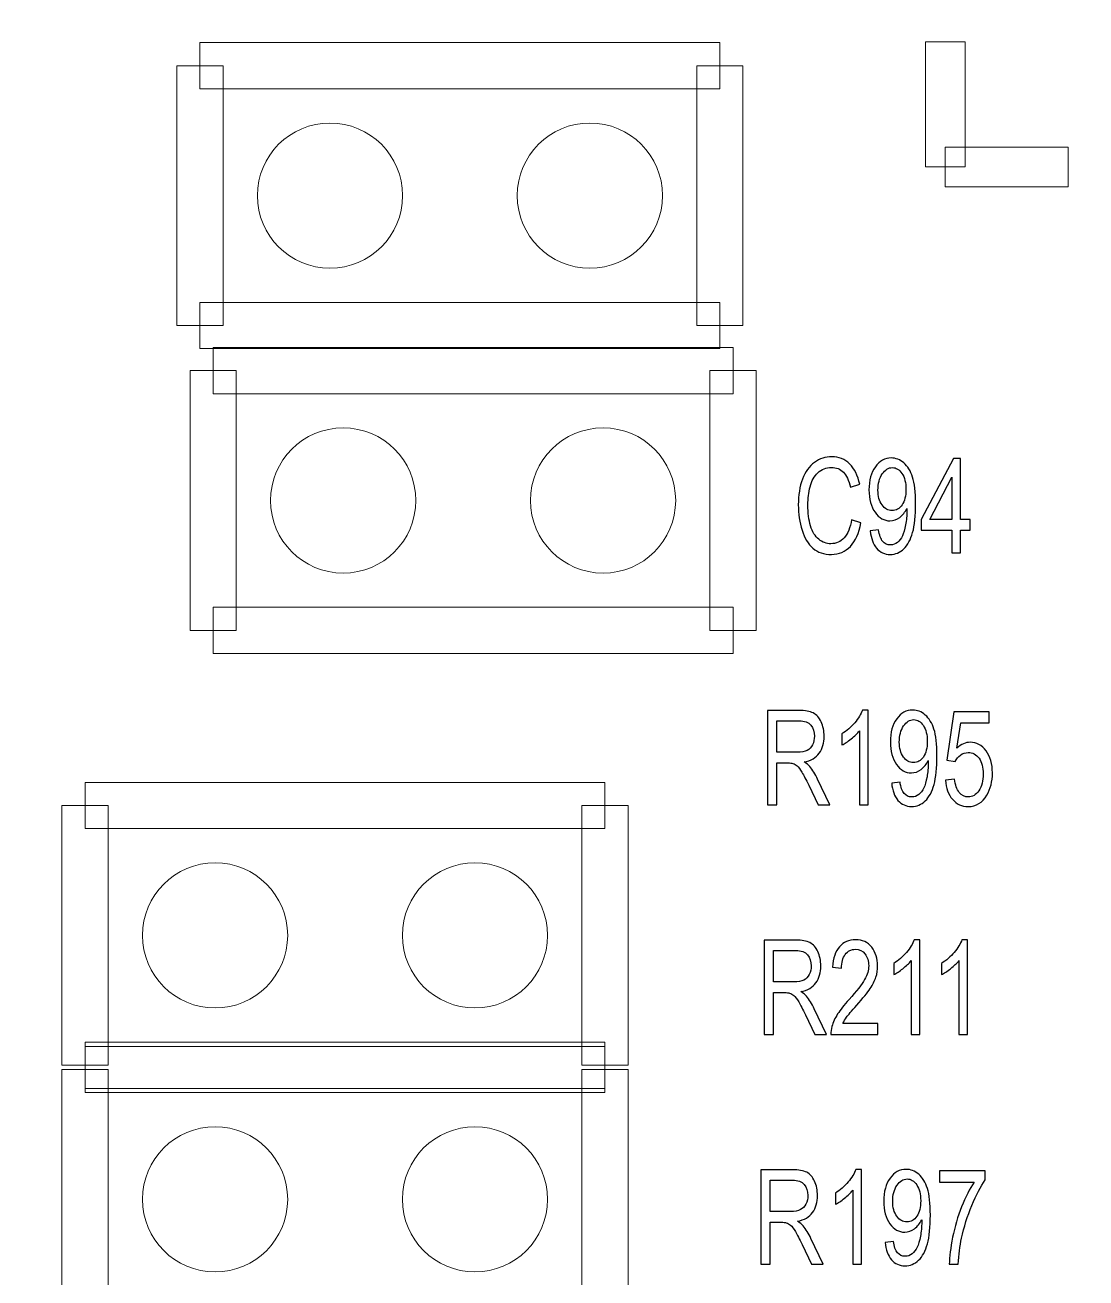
# Model space of a CAD drawing. Header units: millimetres. Extents: x -53.6 to 42.1, y -42.3 to 19.5.
# Drawn here: x 11.729 to 15.81, y -26.752 to -21.93 of the extents above; entities that cross this region are included whole.
import ezdxf

# ---------------------------------------------------------------- set-up
doc = ezdxf.new("R2010")
doc.units = ezdxf.units.MM
doc.header["$MEASUREMENT"] = 0
for name, color, linetype in [('BG_OUTLINE', 7, 'Continuous'), ('PG_SILKSCREEN_TOP', 7, 'Continuous'), ('PIN_TOP', 7, 'Continuous'), ('RD_SILKSCREEN_TOP', 7, 'Continuous')]:
    doc.layers.add(name, color=color, linetype=linetype)

msp = doc.modelspace()

# ---------------------------------------------------------------- linework, layer by layer
at = {"layer": 'BG_OUTLINE', "color": 3, "lineweight": 9}
msp.add_open_spline([(-35.58, -42.2737), (-35.58, -42.2737), (-35.58, 2.7261), (-35.58, 2.7261), (-35.58, 2.7261), (-35.58, 2.7261), (19.4199, 2.7261), (19.4199, 2.7261), (19.4199, 2.7261), (19.4199, 2.7261), (19.4199, -42.2737), (19.4199, -42.2737), (19.4199, -42.2737), (19.4199, -42.2737), (-35.58, -42.2737), (-35.58, -42.2737)], degree=3, knots=[0, 0, 0, 0, 0.25, 0.25, 0.25, 0.25, 0.5, 0.5, 0.5, 0.5, 0.75, 0.75, 0.75, 0.75, 1, 1, 1, 1], dxfattribs=at)
at = {"layer": 'PG_SILKSCREEN_TOP', "color": 6, "lineweight": 9}
for points in [[(12.4014, -22.1752), (12.4014, -22.1752), (12.4014, -21.9974), (12.4014, -21.9974), (12.4014, -21.9974), (12.4014, -21.9974), (14.4014, -21.9974), (14.4014, -21.9974), (14.4014, -21.9974), (14.4014, -21.9974), (14.4014, -22.1752), (14.4014, -22.1752), (14.4014, -22.1752), (14.4014, -22.1752), (12.4014, -22.1752), (12.4014, -22.1752)], [(15.1921, -21.9936), (15.1921, -21.9936), (15.3445, -21.9936), (15.3445, -21.9936), (15.3445, -21.9936), (15.3445, -21.9936), (15.3445, -22.4757), (15.3445, -22.4757), (15.3445, -22.4757), (15.3445, -22.4757), (15.1921, -22.4757), (15.1921, -22.4757), (15.1921, -22.4757), (15.1921, -22.4757), (15.1921, -21.9936), (15.1921, -21.9936)], [(12.4903, -23.086), (12.4903, -23.086), (12.3125, -23.086), (12.3125, -23.086), (12.3125, -23.086), (12.3125, -23.086), (12.3125, -22.0863), (12.3125, -22.0863), (12.3125, -22.0863), (12.3125, -22.0863), (12.4903, -22.0863), (12.4903, -22.0863), (12.4903, -22.0863), (12.4903, -22.0863), (12.4903, -23.086), (12.4903, -23.086)], [(14.3125, -22.0863), (14.3125, -22.0863), (14.4903, -22.0863), (14.4903, -22.0863), (14.4903, -22.0863), (14.4903, -22.0863), (14.4903, -23.086), (14.4903, -23.086), (14.4903, -23.086), (14.4903, -23.086), (14.3125, -23.086), (14.3125, -23.086), (14.3125, -23.086), (14.3125, -23.086), (14.3125, -22.0863), (14.3125, -22.0863)], [(15.2683, -22.5519), (15.2683, -22.5519), (15.2683, -22.3995), (15.2683, -22.3995), (15.2683, -22.3995), (15.2683, -22.3995), (15.7412, -22.3995), (15.7412, -22.3995), (15.7412, -22.3995), (15.7412, -22.3995), (15.7412, -22.5519), (15.7412, -22.5519), (15.7412, -22.5519), (15.7412, -22.5519), (15.2683, -22.5519), (15.2683, -22.5519)], [(14.4014, -22.9971), (14.4014, -22.9971), (14.4014, -23.1749), (14.4014, -23.1749), (14.4014, -23.1749), (14.4014, -23.1749), (12.4014, -23.1749), (12.4014, -23.1749), (12.4014, -23.1749), (12.4014, -23.1749), (12.4014, -22.9971), (12.4014, -22.9971), (12.4014, -22.9971), (12.4014, -22.9971), (14.4014, -22.9971), (14.4014, -22.9971)], [(12.4522, -23.3487), (12.4522, -23.3487), (12.4522, -23.1709), (12.4522, -23.1709), (12.4522, -23.1709), (12.4522, -23.1709), (14.4522, -23.1709), (14.4522, -23.1709), (14.4522, -23.1709), (14.4522, -23.1709), (14.4522, -23.3487), (14.4522, -23.3487), (14.4522, -23.3487), (14.4522, -23.3487), (12.4522, -23.3487), (12.4522, -23.3487)], [(12.5411, -24.2595), (12.5411, -24.2595), (12.3633, -24.2595), (12.3633, -24.2595), (12.3633, -24.2595), (12.3633, -24.2595), (12.3633, -23.2598), (12.3633, -23.2598), (12.3633, -23.2598), (12.3633, -23.2598), (12.5411, -23.2598), (12.5411, -23.2598), (12.5411, -23.2598), (12.5411, -23.2598), (12.5411, -24.2595), (12.5411, -24.2595)], [(14.3633, -23.2598), (14.3633, -23.2598), (14.5411, -23.2598), (14.5411, -23.2598), (14.5411, -23.2598), (14.5411, -23.2598), (14.5411, -24.2595), (14.5411, -24.2595), (14.5411, -24.2595), (14.5411, -24.2595), (14.3633, -24.2595), (14.3633, -24.2595), (14.3633, -24.2595), (14.3633, -24.2595), (14.3633, -23.2598), (14.3633, -23.2598)], [(14.4522, -24.1706), (14.4522, -24.1706), (14.4522, -24.3484), (14.4522, -24.3484), (14.4522, -24.3484), (14.4522, -24.3484), (12.4522, -24.3484), (12.4522, -24.3484), (12.4522, -24.3484), (12.4522, -24.3484), (12.4522, -24.1706), (12.4522, -24.1706), (12.4522, -24.1706), (12.4522, -24.1706), (14.4522, -24.1706), (14.4522, -24.1706)], [(11.9594, -25.0225), (11.9594, -25.0225), (11.9594, -24.8447), (11.9594, -24.8447), (11.9594, -24.8447), (11.9594, -24.8447), (13.9594, -24.8447), (13.9594, -24.8447), (13.9594, -24.8447), (13.9594, -24.8447), (13.9594, -25.0225), (13.9594, -25.0225), (13.9594, -25.0225), (13.9594, -25.0225), (11.9594, -25.0225), (11.9594, -25.0225)], [(12.0483, -25.9334), (12.0483, -25.9334), (11.8705, -25.9334), (11.8705, -25.9334), (11.8705, -25.9334), (11.8705, -25.9334), (11.8705, -24.9336), (11.8705, -24.9336), (11.8705, -24.9336), (11.8705, -24.9336), (12.0483, -24.9336), (12.0483, -24.9336), (12.0483, -24.9336), (12.0483, -24.9336), (12.0483, -25.9334), (12.0483, -25.9334)], [(13.8705, -24.9336), (13.8705, -24.9336), (14.0483, -24.9336), (14.0483, -24.9336), (14.0483, -24.9336), (14.0483, -24.9336), (14.0483, -25.9334), (14.0483, -25.9334), (14.0483, -25.9334), (14.0483, -25.9334), (13.8705, -25.9334), (13.8705, -25.9334), (13.8705, -25.9334), (13.8705, -25.9334), (13.8705, -24.9336), (13.8705, -24.9336)], [(13.9594, -25.8445), (13.9594, -25.8445), (13.9594, -26.0223), (13.9594, -26.0223), (13.9594, -26.0223), (13.9594, -26.0223), (11.9594, -26.0223), (11.9594, -26.0223), (11.9594, -26.0223), (11.9594, -26.0223), (11.9594, -25.8445), (11.9594, -25.8445), (11.9594, -25.8445), (11.9594, -25.8445), (13.9594, -25.8445), (13.9594, -25.8445)], [(11.9594, -26.0385), (11.9594, -26.0385), (11.9594, -25.8607), (11.9594, -25.8607), (11.9594, -25.8607), (11.9594, -25.8607), (13.9594, -25.8607), (13.9594, -25.8607), (13.9594, -25.8607), (13.9594, -25.8607), (13.9594, -26.0385), (13.9594, -26.0385), (13.9594, -26.0385), (13.9594, -26.0385), (11.9594, -26.0385), (11.9594, -26.0385)], [(12.0483, -26.9494), (12.0483, -26.9494), (11.8705, -26.9494), (11.8705, -26.9494), (11.8705, -26.9494), (11.8705, -26.9494), (11.8705, -25.9496), (11.8705, -25.9496), (11.8705, -25.9496), (11.8705, -25.9496), (12.0483, -25.9496), (12.0483, -25.9496), (12.0483, -25.9496), (12.0483, -25.9496), (12.0483, -26.9494), (12.0483, -26.9494)], [(13.8705, -25.9496), (13.8705, -25.9496), (14.0483, -25.9496), (14.0483, -25.9496), (14.0483, -25.9496), (14.0483, -25.9496), (14.0483, -26.9494), (14.0483, -26.9494), (14.0483, -26.9494), (14.0483, -26.9494), (13.8705, -26.9494), (13.8705, -26.9494), (13.8705, -26.9494), (13.8705, -26.9494), (13.8705, -25.9496), (13.8705, -25.9496)]]:
    msp.add_open_spline(points, degree=3, knots=[0, 0, 0, 0, 0.25, 0.25, 0.25, 0.25, 0.5, 0.5, 0.5, 0.5, 0.75, 0.75, 0.75, 0.75, 1, 1, 1, 1], dxfattribs=at)
at = {"layer": 'PIN_TOP', "lineweight": 9}
for points in [[(13.1809, -22.5862), (13.1809, -22.4318), (13.0559, -22.3068), (12.9016, -22.3068), (12.9016, -22.3068), (12.7472, -22.3067), (12.6222, -22.4318), (12.6222, -22.5861), (12.6222, -22.5861), (12.6221, -22.7405), (12.7472, -22.8655), (12.9015, -22.8655), (12.9015, -22.8655), (13.0559, -22.8656), (13.1809, -22.7405), (13.1809, -22.5862)], [(14.1807, -22.5862), (14.1807, -22.4318), (14.0557, -22.3068), (13.9014, -22.3068), (13.9014, -22.3068), (13.747, -22.3067), (13.622, -22.4318), (13.622, -22.5861), (13.622, -22.5861), (13.6219, -22.7405), (13.747, -22.8655), (13.9013, -22.8655), (13.9013, -22.8655), (14.0557, -22.8656), (14.1807, -22.7405), (14.1807, -22.5862)], [(13.2317, -23.7596), (13.2317, -23.6052), (13.1067, -23.4802), (12.9524, -23.4802), (12.9524, -23.4802), (12.798, -23.4801), (12.673, -23.6052), (12.673, -23.7595), (12.673, -23.7595), (12.6729, -23.9139), (12.798, -24.0389), (12.9523, -24.0389), (12.9523, -24.0389), (13.1067, -24.039), (13.2317, -23.9139), (13.2317, -23.7596)], [(14.2315, -23.7596), (14.2315, -23.6052), (14.1065, -23.4802), (13.9522, -23.4802), (13.9522, -23.4802), (13.7978, -23.4801), (13.6728, -23.6052), (13.6728, -23.7595), (13.6728, -23.7595), (13.6727, -23.9139), (13.7978, -24.0389), (13.9521, -24.0389), (13.9521, -24.0389), (14.1065, -24.039), (14.2315, -23.9139), (14.2315, -23.7596)], [(12.7389, -25.4335), (12.7389, -25.2791), (12.6139, -25.1541), (12.4596, -25.1541), (12.4596, -25.1541), (12.3052, -25.154), (12.1802, -25.2791), (12.1802, -25.4334), (12.1802, -25.4334), (12.1801, -25.5878), (12.3052, -25.7128), (12.4595, -25.7128), (12.4595, -25.7128), (12.6139, -25.7129), (12.7389, -25.5878), (12.7389, -25.4335)], [(13.7387, -25.4335), (13.7387, -25.2791), (13.6137, -25.1541), (13.4594, -25.1541), (13.4594, -25.1541), (13.305, -25.154), (13.18, -25.2791), (13.18, -25.4334), (13.18, -25.4334), (13.1799, -25.5878), (13.305, -25.7128), (13.4593, -25.7128), (13.4593, -25.7128), (13.6137, -25.7129), (13.7387, -25.5878), (13.7387, -25.4335)], [(12.7389, -26.4495), (12.7389, -26.2951), (12.6139, -26.1701), (12.4596, -26.1701), (12.4596, -26.1701), (12.3052, -26.17), (12.1802, -26.2951), (12.1802, -26.4494), (12.1802, -26.4494), (12.1801, -26.6038), (12.3052, -26.7288), (12.4595, -26.7288), (12.4595, -26.7288), (12.6139, -26.7289), (12.7389, -26.6038), (12.7389, -26.4495)], [(13.7387, -26.4495), (13.7387, -26.2951), (13.6137, -26.1701), (13.4594, -26.1701), (13.4594, -26.1701), (13.305, -26.17), (13.18, -26.2951), (13.18, -26.4494), (13.18, -26.4494), (13.1799, -26.6038), (13.305, -26.7288), (13.4593, -26.7288), (13.4593, -26.7288), (13.6137, -26.7289), (13.7387, -26.6038), (13.7387, -26.4495)]]:
    msp.add_open_spline(points, degree=3, knots=[0, 0, 0, 0, 0.25, 0.25, 0.25, 0.25, 0.5, 0.5, 0.5, 0.5, 0.75, 0.75, 0.75, 0.75, 1, 1, 1, 1], dxfattribs=at)
at = {"layer": 'RD_SILKSCREEN_TOP', "color": 8}
for points, knots in [([(14.908, -23.8336), (14.908, -23.8336), (14.9442, -23.8458), (14.9442, -23.8458), (14.9442, -23.8458), (14.9366, -23.8852), (14.923, -23.9154), (14.9034, -23.9362), (14.9034, -23.9362), (14.8837, -23.957), (14.8597, -23.9673), (14.8312, -23.9673), (14.8312, -23.9673), (14.8018, -23.9673), (14.7779, -23.9593), (14.7596, -23.9434), (14.7596, -23.9434), (14.7411, -23.9274), (14.7271, -23.9043), (14.7175, -23.8741), (14.7175, -23.8741), (14.7079, -23.8438), (14.7031, -23.8112), (14.7031, -23.7765), (14.7031, -23.7765), (14.7031, -23.7387), (14.7085, -23.7057), (14.7194, -23.6775), (14.7194, -23.6775), (14.7302, -23.6493), (14.7456, -23.6279), (14.7657, -23.6132), (14.7657, -23.6132), (14.7857, -23.5986), (14.8077, -23.5913), (14.8318, -23.5913), (14.8318, -23.5913), (14.8591, -23.5913), (14.882, -23.6005), (14.9006, -23.619), (14.9006, -23.619), (14.9192, -23.6376), (14.9322, -23.6636), (14.9395, -23.6972), (14.9395, -23.6972), (14.9395, -23.6972), (14.904, -23.7084), (14.904, -23.7084), (14.904, -23.7084), (14.8976, -23.6819), (14.8885, -23.6627), (14.8765, -23.6505), (14.8765, -23.6505), (14.8645, -23.6384), (14.8493, -23.6324), (14.831, -23.6324), (14.831, -23.6324), (14.8101, -23.6324), (14.7926, -23.6391), (14.7785, -23.6525), (14.7785, -23.6525), (14.7644, -23.666), (14.7545, -23.6839), (14.7489, -23.7065), (14.7489, -23.7065), (14.7431, -23.729), (14.7403, -23.7523), (14.7403, -23.7763), (14.7403, -23.7763), (14.7403, -23.8073), (14.7436, -23.8342), (14.7504, -23.8573), (14.7504, -23.8573), (14.7572, -23.8803), (14.7676, -23.8976), (14.782, -23.909), (14.782, -23.909), (14.7962, -23.9205), (14.8117, -23.9261), (14.8283, -23.9261), (14.8283, -23.9261), (14.8485, -23.9261), (14.8656, -23.9183), (14.8796, -23.9028), (14.8796, -23.9028), (14.8936, -23.8873), (14.9031, -23.8642), (14.908, -23.8336)], [0, 0, 0, 0, 0.045455, 0.045455, 0.045455, 0.045455, 0.090909, 0.090909, 0.090909, 0.090909, 0.136364, 0.136364, 0.136364, 0.136364, 0.181818, 0.181818, 0.181818, 0.181818, 0.227273, 0.227273, 0.227273, 0.227273, 0.272727, 0.272727, 0.272727, 0.272727, 0.318182, 0.318182, 0.318182, 0.318182, 0.363636, 0.363636, 0.363636, 0.363636, 0.409091, 0.409091, 0.409091, 0.409091, 0.454545, 0.454545, 0.454545, 0.454545, 0.5, 0.5, 0.5, 0.5, 0.545455, 0.545455, 0.545455, 0.545455, 0.590909, 0.590909, 0.590909, 0.590909, 0.636364, 0.636364, 0.636364, 0.636364, 0.681818, 0.681818, 0.681818, 0.681818, 0.727273, 0.727273, 0.727273, 0.727273, 0.772727, 0.772727, 0.772727, 0.772727, 0.818182, 0.818182, 0.818182, 0.818182, 0.863636, 0.863636, 0.863636, 0.863636, 0.909091, 0.909091, 0.909091, 0.909091, 0.954545, 0.954545, 0.954545, 0.954545, 1, 1, 1, 1]), ([(14.9802, -23.877), (14.9802, -23.877), (15.0123, -23.873), (15.0123, -23.873), (15.0123, -23.873), (15.015, -23.8932), (15.0203, -23.9078), (15.0279, -23.917), (15.0279, -23.917), (15.0356, -23.926), (15.0455, -23.9306), (15.0576, -23.9306), (15.0576, -23.9306), (15.0678, -23.9306), (15.0768, -23.9275), (15.0846, -23.9211), (15.0846, -23.9211), (15.0924, -23.9149), (15.0986, -23.9065), (15.1036, -23.896), (15.1036, -23.896), (15.1086, -23.8855), (15.1128, -23.8713), (15.1161, -23.8535), (15.1161, -23.8535), (15.1194, -23.8356), (15.1212, -23.8174), (15.1212, -23.7989), (15.1212, -23.7989), (15.1212, -23.7969), (15.1211, -23.7939), (15.121, -23.79), (15.121, -23.79), (15.1142, -23.8041), (15.1051, -23.8157), (15.0936, -23.8245), (15.0936, -23.8245), (15.0819, -23.8334), (15.0693, -23.8378), (15.0559, -23.8378), (15.0559, -23.8378), (15.0332, -23.8378), (15.0142, -23.8269), (14.9985, -23.8051), (14.9985, -23.8051), (14.9829, -23.7832), (14.9751, -23.7545), (14.9751, -23.7188), (14.9751, -23.7188), (14.9751, -23.6819), (14.9832, -23.6522), (14.9996, -23.6297), (14.9996, -23.6297), (15.0158, -23.6072), (15.0363, -23.5959), (15.0609, -23.5959), (15.0609, -23.5959), (15.0786, -23.5959), (15.0948, -23.6024), (15.1095, -23.6151), (15.1095, -23.6151), (15.1242, -23.6278), (15.1354, -23.646), (15.143, -23.6695), (15.143, -23.6695), (15.1506, -23.693), (15.1544, -23.7272), (15.1544, -23.7719), (15.1544, -23.7719), (15.1544, -23.8183), (15.1507, -23.8553), (15.1431, -23.8829), (15.1431, -23.8829), (15.1355, -23.9104), (15.1243, -23.9313), (15.1094, -23.9457), (15.1094, -23.9457), (15.0944, -23.9601), (15.0769, -23.9673), (15.0568, -23.9673), (15.0568, -23.9673), (15.0354, -23.9673), (15.018, -23.9594), (15.0045, -23.9436), (15.0045, -23.9436), (14.991, -23.9278), (14.9828, -23.9056), (14.9802, -23.877)], [0, 0, 0, 0, 0.045455, 0.045455, 0.045455, 0.045455, 0.090909, 0.090909, 0.090909, 0.090909, 0.136364, 0.136364, 0.136364, 0.136364, 0.181818, 0.181818, 0.181818, 0.181818, 0.227273, 0.227273, 0.227273, 0.227273, 0.272727, 0.272727, 0.272727, 0.272727, 0.318182, 0.318182, 0.318182, 0.318182, 0.363636, 0.363636, 0.363636, 0.363636, 0.409091, 0.409091, 0.409091, 0.409091, 0.454545, 0.454545, 0.454545, 0.454545, 0.5, 0.5, 0.5, 0.5, 0.545455, 0.545455, 0.545455, 0.545455, 0.590909, 0.590909, 0.590909, 0.590909, 0.636364, 0.636364, 0.636364, 0.636364, 0.681818, 0.681818, 0.681818, 0.681818, 0.727273, 0.727273, 0.727273, 0.727273, 0.772727, 0.772727, 0.772727, 0.772727, 0.818182, 0.818182, 0.818182, 0.818182, 0.863636, 0.863636, 0.863636, 0.863636, 0.909091, 0.909091, 0.909091, 0.909091, 0.954545, 0.954545, 0.954545, 0.954545, 1, 1, 1, 1]), ([(15.2942, -23.9611), (15.2942, -23.9611), (15.2942, -23.8741), (15.2942, -23.8741), (15.2942, -23.8741), (15.2942, -23.8741), (15.1759, -23.8741), (15.1759, -23.8741), (15.1759, -23.8741), (15.1759, -23.8741), (15.1759, -23.8331), (15.1759, -23.8331), (15.1759, -23.8331), (15.1759, -23.8331), (15.3004, -23.5975), (15.3004, -23.5975), (15.3004, -23.5975), (15.3004, -23.5975), (15.3278, -23.5975), (15.3278, -23.5975), (15.3278, -23.5975), (15.3278, -23.5975), (15.3278, -23.8331), (15.3278, -23.8331), (15.3278, -23.8331), (15.3278, -23.8331), (15.3646, -23.8331), (15.3646, -23.8331), (15.3646, -23.8331), (15.3646, -23.8331), (15.3646, -23.8741), (15.3646, -23.8741), (15.3646, -23.8741), (15.3646, -23.8741), (15.3278, -23.8741), (15.3278, -23.8741), (15.3278, -23.8741), (15.3278, -23.8741), (15.3278, -23.9611), (15.3278, -23.9611), (15.3278, -23.9611), (15.3278, -23.9611), (15.2942, -23.9611), (15.2942, -23.9611)], [0, 0, 0, 0, 0.090909, 0.090909, 0.090909, 0.090909, 0.181818, 0.181818, 0.181818, 0.181818, 0.272727, 0.272727, 0.272727, 0.272727, 0.363636, 0.363636, 0.363636, 0.363636, 0.454545, 0.454545, 0.454545, 0.454545, 0.545455, 0.545455, 0.545455, 0.545455, 0.636364, 0.636364, 0.636364, 0.636364, 0.727273, 0.727273, 0.727273, 0.727273, 0.818182, 0.818182, 0.818182, 0.818182, 0.909091, 0.909091, 0.909091, 0.909091, 1, 1, 1, 1]), ([(15.1172, -23.7165), (15.1172, -23.6909), (15.1122, -23.6705), (15.102, -23.6555), (15.102, -23.6555), (15.0916, -23.6405), (15.0794, -23.6329), (15.065, -23.6329), (15.065, -23.6329), (15.0501, -23.6329), (15.0372, -23.6411), (15.0261, -23.6572), (15.0261, -23.6572), (15.015, -23.6735), (15.0096, -23.6945), (15.0096, -23.7202), (15.0096, -23.7202), (15.0096, -23.7434), (15.0148, -23.7622), (15.0253, -23.7767), (15.0253, -23.7767), (15.0357, -23.7912), (15.0486, -23.7984), (15.064, -23.7984), (15.064, -23.7984), (15.0796, -23.7984), (15.0923, -23.7912), (15.1022, -23.7767), (15.1022, -23.7767), (15.1123, -23.7622), (15.1172, -23.7422), (15.1172, -23.7165)], [0, 0, 0, 0, 0.125, 0.125, 0.125, 0.125, 0.25, 0.25, 0.25, 0.25, 0.375, 0.375, 0.375, 0.375, 0.5, 0.5, 0.5, 0.5, 0.625, 0.625, 0.625, 0.625, 0.75, 0.75, 0.75, 0.75, 0.875, 0.875, 0.875, 0.875, 1, 1, 1, 1]), ([(15.2942, -23.8331), (15.2942, -23.8331), (15.2942, -23.6692), (15.2942, -23.6692), (15.2942, -23.6692), (15.2942, -23.6692), (15.2089, -23.8331), (15.2089, -23.8331), (15.2089, -23.8331), (15.2089, -23.8331), (15.2942, -23.8331), (15.2942, -23.8331)], [0, 0, 0, 0, 0.333333, 0.333333, 0.333333, 0.333333, 0.666667, 0.666667, 0.666667, 0.666667, 1, 1, 1, 1]), ([(14.5845, -24.9313), (14.5845, -24.9313), (14.5845, -24.5677), (14.5845, -24.5677), (14.5845, -24.5677), (14.5845, -24.5677), (14.7054, -24.5677), (14.7054, -24.5677), (14.7054, -24.5677), (14.7297, -24.5677), (14.7482, -24.571), (14.7608, -24.5775), (14.7608, -24.5775), (14.7734, -24.584), (14.7836, -24.5955), (14.7912, -24.612), (14.7912, -24.612), (14.7987, -24.6286), (14.8024, -24.6469), (14.8024, -24.6669), (14.8024, -24.6669), (14.8024, -24.6927), (14.7962, -24.7144), (14.7837, -24.7321), (14.7837, -24.7321), (14.7712, -24.7498), (14.7518, -24.761), (14.7256, -24.7659), (14.7256, -24.7659), (14.7352, -24.772), (14.7424, -24.778), (14.7474, -24.784), (14.7474, -24.784), (14.758, -24.7968), (14.768, -24.813), (14.7774, -24.8323), (14.7774, -24.8323), (14.7774, -24.8323), (14.8248, -24.9313), (14.8248, -24.9313), (14.8248, -24.9313), (14.8248, -24.9313), (14.7794, -24.9313), (14.7794, -24.9313), (14.7794, -24.9313), (14.7794, -24.9313), (14.7434, -24.8556), (14.7434, -24.8556), (14.7434, -24.8556), (14.7328, -24.8338), (14.7241, -24.8171), (14.7172, -24.8056), (14.7172, -24.8056), (14.7104, -24.794), (14.7044, -24.7858), (14.699, -24.7813), (14.699, -24.7813), (14.6936, -24.7766), (14.6881, -24.7734), (14.6825, -24.7715), (14.6825, -24.7715), (14.6784, -24.7704), (14.6717, -24.7698), (14.6624, -24.7698), (14.6624, -24.7698), (14.6624, -24.7698), (14.6206, -24.7698), (14.6206, -24.7698), (14.6206, -24.7698), (14.6206, -24.7698), (14.6206, -24.9313), (14.6206, -24.9313), (14.6206, -24.9313), (14.6206, -24.9313), (14.5845, -24.9313), (14.5845, -24.9313)], [0, 0, 0, 0, 0.052632, 0.052632, 0.052632, 0.052632, 0.105263, 0.105263, 0.105263, 0.105263, 0.157895, 0.157895, 0.157895, 0.157895, 0.210526, 0.210526, 0.210526, 0.210526, 0.263158, 0.263158, 0.263158, 0.263158, 0.315789, 0.315789, 0.315789, 0.315789, 0.368421, 0.368421, 0.368421, 0.368421, 0.421053, 0.421053, 0.421053, 0.421053, 0.473684, 0.473684, 0.473684, 0.473684, 0.526316, 0.526316, 0.526316, 0.526316, 0.578947, 0.578947, 0.578947, 0.578947, 0.631579, 0.631579, 0.631579, 0.631579, 0.684211, 0.684211, 0.684211, 0.684211, 0.736842, 0.736842, 0.736842, 0.736842, 0.789474, 0.789474, 0.789474, 0.789474, 0.842105, 0.842105, 0.842105, 0.842105, 0.894737, 0.894737, 0.894737, 0.894737, 0.947368, 0.947368, 0.947368, 0.947368, 1, 1, 1, 1]), ([(14.9716, -24.9313), (14.9716, -24.9313), (14.9382, -24.9313), (14.9382, -24.9313), (14.9382, -24.9313), (14.9382, -24.9313), (14.9382, -24.6468), (14.9382, -24.6468), (14.9382, -24.6468), (14.9301, -24.6571), (14.9196, -24.6673), (14.9065, -24.6776), (14.9065, -24.6776), (14.8933, -24.6878), (14.8816, -24.6955), (14.8712, -24.7006), (14.8712, -24.7006), (14.8712, -24.7006), (14.8712, -24.6575), (14.8712, -24.6575), (14.8712, -24.6575), (14.8899, -24.6457), (14.9063, -24.6315), (14.9203, -24.6148), (14.9203, -24.6148), (14.9342, -24.5981), (14.9442, -24.5819), (14.9501, -24.5661), (14.9501, -24.5661), (14.9501, -24.5661), (14.9716, -24.5661), (14.9716, -24.5661), (14.9716, -24.5661), (14.9716, -24.5661), (14.9716, -24.9313), (14.9716, -24.9313)], [0, 0, 0, 0, 0.111111, 0.111111, 0.111111, 0.111111, 0.222222, 0.222222, 0.222222, 0.222222, 0.333333, 0.333333, 0.333333, 0.333333, 0.444444, 0.444444, 0.444444, 0.444444, 0.555556, 0.555556, 0.555556, 0.555556, 0.666667, 0.666667, 0.666667, 0.666667, 0.777778, 0.777778, 0.777778, 0.777778, 0.888889, 0.888889, 0.888889, 0.888889, 1, 1, 1, 1]), ([(15.0624, -24.8472), (15.0624, -24.8472), (15.0945, -24.8432), (15.0945, -24.8432), (15.0945, -24.8432), (15.0972, -24.8634), (15.1025, -24.878), (15.1101, -24.8872), (15.1101, -24.8872), (15.1178, -24.8962), (15.1277, -24.9008), (15.1398, -24.9008), (15.1398, -24.9008), (15.15, -24.9008), (15.159, -24.8977), (15.1668, -24.8913), (15.1668, -24.8913), (15.1746, -24.8851), (15.1808, -24.8767), (15.1858, -24.8662), (15.1858, -24.8662), (15.1908, -24.8557), (15.195, -24.8415), (15.1983, -24.8237), (15.1983, -24.8237), (15.2016, -24.8058), (15.2034, -24.7876), (15.2034, -24.7691), (15.2034, -24.7691), (15.2034, -24.7671), (15.2033, -24.7641), (15.2032, -24.7602), (15.2032, -24.7602), (15.1964, -24.7743), (15.1873, -24.7859), (15.1758, -24.7947), (15.1758, -24.7947), (15.1641, -24.8036), (15.1515, -24.808), (15.1381, -24.808), (15.1381, -24.808), (15.1154, -24.808), (15.0964, -24.7971), (15.0807, -24.7753), (15.0807, -24.7753), (15.0651, -24.7534), (15.0573, -24.7247), (15.0573, -24.689), (15.0573, -24.689), (15.0573, -24.6521), (15.0654, -24.6224), (15.0818, -24.5999), (15.0818, -24.5999), (15.098, -24.5774), (15.1185, -24.5661), (15.1431, -24.5661), (15.1431, -24.5661), (15.1608, -24.5661), (15.177, -24.5726), (15.1917, -24.5853), (15.1917, -24.5853), (15.2064, -24.598), (15.2176, -24.6162), (15.2252, -24.6397), (15.2252, -24.6397), (15.2328, -24.6632), (15.2366, -24.6974), (15.2366, -24.7421), (15.2366, -24.7421), (15.2366, -24.7885), (15.2329, -24.8255), (15.2253, -24.8531), (15.2253, -24.8531), (15.2177, -24.8806), (15.2065, -24.9015), (15.1916, -24.9159), (15.1916, -24.9159), (15.1766, -24.9303), (15.1591, -24.9375), (15.139, -24.9375), (15.139, -24.9375), (15.1176, -24.9375), (15.1002, -24.9296), (15.0867, -24.9138), (15.0867, -24.9138), (15.0732, -24.898), (15.065, -24.8758), (15.0624, -24.8472)], [0, 0, 0, 0, 0.045455, 0.045455, 0.045455, 0.045455, 0.090909, 0.090909, 0.090909, 0.090909, 0.136364, 0.136364, 0.136364, 0.136364, 0.181818, 0.181818, 0.181818, 0.181818, 0.227273, 0.227273, 0.227273, 0.227273, 0.272727, 0.272727, 0.272727, 0.272727, 0.318182, 0.318182, 0.318182, 0.318182, 0.363636, 0.363636, 0.363636, 0.363636, 0.409091, 0.409091, 0.409091, 0.409091, 0.454545, 0.454545, 0.454545, 0.454545, 0.5, 0.5, 0.5, 0.5, 0.545455, 0.545455, 0.545455, 0.545455, 0.590909, 0.590909, 0.590909, 0.590909, 0.636364, 0.636364, 0.636364, 0.636364, 0.681818, 0.681818, 0.681818, 0.681818, 0.727273, 0.727273, 0.727273, 0.727273, 0.772727, 0.772727, 0.772727, 0.772727, 0.818182, 0.818182, 0.818182, 0.818182, 0.863636, 0.863636, 0.863636, 0.863636, 0.909091, 0.909091, 0.909091, 0.909091, 0.954545, 0.954545, 0.954545, 0.954545, 1, 1, 1, 1]), ([(15.2692, -24.8361), (15.2692, -24.8361), (15.3044, -24.8321), (15.3044, -24.8321), (15.3044, -24.8321), (15.307, -24.8549), (15.313, -24.872), (15.3225, -24.8835), (15.3225, -24.8835), (15.332, -24.8951), (15.3435, -24.9008), (15.3568, -24.9008), (15.3568, -24.9008), (15.373, -24.9008), (15.3866, -24.8927), (15.3977, -24.8765), (15.3977, -24.8765), (15.4089, -24.8603), (15.4145, -24.8388), (15.4145, -24.812), (15.4145, -24.812), (15.4145, -24.7865), (15.4092, -24.7665), (15.3984, -24.7517), (15.3984, -24.7517), (15.3877, -24.737), (15.3737, -24.7296), (15.3563, -24.7296), (15.3563, -24.7296), (15.3455, -24.7296), (15.3358, -24.7329), (15.327, -24.7394), (15.327, -24.7394), (15.3184, -24.746), (15.3116, -24.7544), (15.3066, -24.7648), (15.3066, -24.7648), (15.3066, -24.7648), (15.2752, -24.7594), (15.2752, -24.7594), (15.2752, -24.7594), (15.2752, -24.7594), (15.3016, -24.5727), (15.3016, -24.5727), (15.3016, -24.5727), (15.3016, -24.5727), (15.4372, -24.5727), (15.4372, -24.5727), (15.4372, -24.5727), (15.4372, -24.5727), (15.4372, -24.6153), (15.4372, -24.6153), (15.4372, -24.6153), (15.4372, -24.6153), (15.3284, -24.6153), (15.3284, -24.6153), (15.3284, -24.6153), (15.3284, -24.6153), (15.3136, -24.713), (15.3136, -24.713), (15.3136, -24.713), (15.33, -24.6978), (15.3472, -24.6902), (15.3652, -24.6902), (15.3652, -24.6902), (15.389, -24.6902), (15.4091, -24.7012), (15.4254, -24.7232), (15.4254, -24.7232), (15.4419, -24.7452), (15.45, -24.7735), (15.45, -24.808), (15.45, -24.808), (15.45, -24.841), (15.4428, -24.8694), (15.4284, -24.8934), (15.4284, -24.8934), (15.411, -24.9227), (15.387, -24.9375), (15.3568, -24.9375), (15.3568, -24.9375), (15.332, -24.9375), (15.3118, -24.9283), (15.2961, -24.9097), (15.2961, -24.9097), (15.2804, -24.8912), (15.2714, -24.8666), (15.2692, -24.8361)], [0, 0, 0, 0, 0.045455, 0.045455, 0.045455, 0.045455, 0.090909, 0.090909, 0.090909, 0.090909, 0.136364, 0.136364, 0.136364, 0.136364, 0.181818, 0.181818, 0.181818, 0.181818, 0.227273, 0.227273, 0.227273, 0.227273, 0.272727, 0.272727, 0.272727, 0.272727, 0.318182, 0.318182, 0.318182, 0.318182, 0.363636, 0.363636, 0.363636, 0.363636, 0.409091, 0.409091, 0.409091, 0.409091, 0.454545, 0.454545, 0.454545, 0.454545, 0.5, 0.5, 0.5, 0.5, 0.545455, 0.545455, 0.545455, 0.545455, 0.590909, 0.590909, 0.590909, 0.590909, 0.636364, 0.636364, 0.636364, 0.636364, 0.681818, 0.681818, 0.681818, 0.681818, 0.727273, 0.727273, 0.727273, 0.727273, 0.772727, 0.772727, 0.772727, 0.772727, 0.818182, 0.818182, 0.818182, 0.818182, 0.863636, 0.863636, 0.863636, 0.863636, 0.909091, 0.909091, 0.909091, 0.909091, 0.954545, 0.954545, 0.954545, 0.954545, 1, 1, 1, 1]), ([(14.6206, -24.7282), (14.6206, -24.7282), (14.6981, -24.7282), (14.6981, -24.7282), (14.6981, -24.7282), (14.7146, -24.7282), (14.7275, -24.7259), (14.7368, -24.7213), (14.7368, -24.7213), (14.7461, -24.7168), (14.7532, -24.7095), (14.758, -24.6995), (14.758, -24.6995), (14.7628, -24.6895), (14.7652, -24.6787), (14.7652, -24.6669), (14.7652, -24.6669), (14.7652, -24.6497), (14.7606, -24.6356), (14.7512, -24.6245), (14.7512, -24.6245), (14.7419, -24.6134), (14.7271, -24.6079), (14.7068, -24.6079), (14.7068, -24.6079), (14.7068, -24.6079), (14.6206, -24.6079), (14.6206, -24.6079), (14.6206, -24.6079), (14.6206, -24.6079), (14.6206, -24.7282), (14.6206, -24.7282)], [0, 0, 0, 0, 0.125, 0.125, 0.125, 0.125, 0.25, 0.25, 0.25, 0.25, 0.375, 0.375, 0.375, 0.375, 0.5, 0.5, 0.5, 0.5, 0.625, 0.625, 0.625, 0.625, 0.75, 0.75, 0.75, 0.75, 0.875, 0.875, 0.875, 0.875, 1, 1, 1, 1]), ([(15.1994, -24.6867), (15.1994, -24.6611), (15.1944, -24.6407), (15.1842, -24.6257), (15.1842, -24.6257), (15.1738, -24.6107), (15.1616, -24.6031), (15.1472, -24.6031), (15.1472, -24.6031), (15.1323, -24.6031), (15.1194, -24.6113), (15.1083, -24.6274), (15.1083, -24.6274), (15.0972, -24.6437), (15.0918, -24.6647), (15.0918, -24.6904), (15.0918, -24.6904), (15.0918, -24.7136), (15.097, -24.7324), (15.1075, -24.7469), (15.1075, -24.7469), (15.1179, -24.7614), (15.1308, -24.7686), (15.1462, -24.7686), (15.1462, -24.7686), (15.1618, -24.7686), (15.1745, -24.7614), (15.1844, -24.7469), (15.1844, -24.7469), (15.1945, -24.7324), (15.1994, -24.7124), (15.1994, -24.6867)], [0, 0, 0, 0, 0.125, 0.125, 0.125, 0.125, 0.25, 0.25, 0.25, 0.25, 0.375, 0.375, 0.375, 0.375, 0.5, 0.5, 0.5, 0.5, 0.625, 0.625, 0.625, 0.625, 0.75, 0.75, 0.75, 0.75, 0.875, 0.875, 0.875, 0.875, 1, 1, 1, 1]), ([(14.5718, -25.8153), (14.5718, -25.8153), (14.5718, -25.4517), (14.5718, -25.4517), (14.5718, -25.4517), (14.5718, -25.4517), (14.6927, -25.4517), (14.6927, -25.4517), (14.6927, -25.4517), (14.717, -25.4517), (14.7354, -25.455), (14.7481, -25.4615), (14.7481, -25.4615), (14.7607, -25.468), (14.7708, -25.4795), (14.7785, -25.496), (14.7785, -25.496), (14.786, -25.5126), (14.7898, -25.5309), (14.7898, -25.5509), (14.7898, -25.5509), (14.7898, -25.5767), (14.7835, -25.5984), (14.771, -25.6161), (14.771, -25.6161), (14.7585, -25.6338), (14.7391, -25.645), (14.713, -25.6499), (14.713, -25.6499), (14.7226, -25.656), (14.7298, -25.662), (14.7347, -25.668), (14.7347, -25.668), (14.7453, -25.6808), (14.7552, -25.697), (14.7647, -25.7163), (14.7647, -25.7163), (14.7647, -25.7163), (14.8121, -25.8153), (14.8121, -25.8153), (14.8121, -25.8153), (14.8121, -25.8153), (14.7667, -25.8153), (14.7667, -25.8153), (14.7667, -25.8153), (14.7667, -25.8153), (14.7306, -25.7396), (14.7306, -25.7396), (14.7306, -25.7396), (14.7201, -25.7178), (14.7114, -25.7011), (14.7046, -25.6896), (14.7046, -25.6896), (14.6977, -25.678), (14.6916, -25.6698), (14.6862, -25.6653), (14.6862, -25.6653), (14.6808, -25.6606), (14.6754, -25.6574), (14.6698, -25.6555), (14.6698, -25.6555), (14.6657, -25.6544), (14.659, -25.6538), (14.6496, -25.6538), (14.6496, -25.6538), (14.6496, -25.6538), (14.6079, -25.6538), (14.6079, -25.6538), (14.6079, -25.6538), (14.6079, -25.6538), (14.6079, -25.8153), (14.6079, -25.8153), (14.6079, -25.8153), (14.6079, -25.8153), (14.5718, -25.8153), (14.5718, -25.8153)], [0, 0, 0, 0, 0.052632, 0.052632, 0.052632, 0.052632, 0.105263, 0.105263, 0.105263, 0.105263, 0.157895, 0.157895, 0.157895, 0.157895, 0.210526, 0.210526, 0.210526, 0.210526, 0.263158, 0.263158, 0.263158, 0.263158, 0.315789, 0.315789, 0.315789, 0.315789, 0.368421, 0.368421, 0.368421, 0.368421, 0.421053, 0.421053, 0.421053, 0.421053, 0.473684, 0.473684, 0.473684, 0.473684, 0.526316, 0.526316, 0.526316, 0.526316, 0.578947, 0.578947, 0.578947, 0.578947, 0.631579, 0.631579, 0.631579, 0.631579, 0.684211, 0.684211, 0.684211, 0.684211, 0.736842, 0.736842, 0.736842, 0.736842, 0.789474, 0.789474, 0.789474, 0.789474, 0.842105, 0.842105, 0.842105, 0.842105, 0.894737, 0.894737, 0.894737, 0.894737, 0.947368, 0.947368, 0.947368, 0.947368, 1, 1, 1, 1]), ([(15.0088, -25.7724), (15.0088, -25.7724), (15.0088, -25.8153), (15.0088, -25.8153), (15.0088, -25.8153), (15.0088, -25.8153), (14.8286, -25.8153), (14.8286, -25.8153), (14.8286, -25.8153), (14.8283, -25.8045), (14.8296, -25.7942), (14.8324, -25.7843), (14.8324, -25.7843), (14.837, -25.7679), (14.8444, -25.7518), (14.8545, -25.7359), (14.8545, -25.7359), (14.8646, -25.7201), (14.8792, -25.7017), (14.8983, -25.6808), (14.8983, -25.6808), (14.9279, -25.6484), (14.948, -25.6228), (14.9584, -25.6038), (14.9584, -25.6038), (14.9688, -25.5849), (14.974, -25.567), (14.974, -25.5501), (14.974, -25.5501), (14.974, -25.5324), (14.9692, -25.5175), (14.9598, -25.5053), (14.9598, -25.5053), (14.9503, -25.4932), (14.9379, -25.4871), (14.9227, -25.4871), (14.9227, -25.4871), (14.9066, -25.4871), (14.8936, -25.4936), (14.884, -25.5065), (14.884, -25.5065), (14.8743, -25.5194), (14.8694, -25.5373), (14.8693, -25.56), (14.8693, -25.56), (14.8693, -25.56), (14.8348, -25.5554), (14.8348, -25.5554), (14.8348, -25.5554), (14.8372, -25.5211), (14.8461, -25.495), (14.8615, -25.4771), (14.8615, -25.4771), (14.8768, -25.4591), (14.8976, -25.4501), (14.9234, -25.4501), (14.9234, -25.4501), (14.9496, -25.4501), (14.9703, -25.4599), (14.9855, -25.4792), (14.9855, -25.4792), (15.0008, -25.4986), (15.0085, -25.5225), (15.0085, -25.5511), (15.0085, -25.5511), (15.0085, -25.5657), (15.0062, -25.58), (15.0017, -25.5941), (15.0017, -25.5941), (14.9973, -25.6081), (14.9899, -25.6229), (14.9795, -25.6384), (14.9795, -25.6384), (14.9692, -25.654), (14.9519, -25.6753), (14.9278, -25.7024), (14.9278, -25.7024), (14.9078, -25.725), (14.8949, -25.7402), (14.8892, -25.7482), (14.8892, -25.7482), (14.8834, -25.7562), (14.8788, -25.7642), (14.875, -25.7724), (14.875, -25.7724), (14.875, -25.7724), (15.0088, -25.7724), (15.0088, -25.7724)], [0, 0, 0, 0, 0.045455, 0.045455, 0.045455, 0.045455, 0.090909, 0.090909, 0.090909, 0.090909, 0.136364, 0.136364, 0.136364, 0.136364, 0.181818, 0.181818, 0.181818, 0.181818, 0.227273, 0.227273, 0.227273, 0.227273, 0.272727, 0.272727, 0.272727, 0.272727, 0.318182, 0.318182, 0.318182, 0.318182, 0.363636, 0.363636, 0.363636, 0.363636, 0.409091, 0.409091, 0.409091, 0.409091, 0.454545, 0.454545, 0.454545, 0.454545, 0.5, 0.5, 0.5, 0.5, 0.545455, 0.545455, 0.545455, 0.545455, 0.590909, 0.590909, 0.590909, 0.590909, 0.636364, 0.636364, 0.636364, 0.636364, 0.681818, 0.681818, 0.681818, 0.681818, 0.727273, 0.727273, 0.727273, 0.727273, 0.772727, 0.772727, 0.772727, 0.772727, 0.818182, 0.818182, 0.818182, 0.818182, 0.863636, 0.863636, 0.863636, 0.863636, 0.909091, 0.909091, 0.909091, 0.909091, 0.954545, 0.954545, 0.954545, 0.954545, 1, 1, 1, 1]), ([(15.1707, -25.8153), (15.1707, -25.8153), (15.1372, -25.8153), (15.1372, -25.8153), (15.1372, -25.8153), (15.1372, -25.8153), (15.1372, -25.5308), (15.1372, -25.5308), (15.1372, -25.5308), (15.1292, -25.5411), (15.1186, -25.5513), (15.1056, -25.5616), (15.1056, -25.5616), (15.0924, -25.5718), (15.0807, -25.5795), (15.0703, -25.5846), (15.0703, -25.5846), (15.0703, -25.5846), (15.0703, -25.5415), (15.0703, -25.5415), (15.0703, -25.5415), (15.089, -25.5297), (15.1054, -25.5155), (15.1194, -25.4988), (15.1194, -25.4988), (15.1334, -25.4821), (15.1433, -25.4659), (15.1492, -25.4501), (15.1492, -25.4501), (15.1492, -25.4501), (15.1707, -25.4501), (15.1707, -25.4501), (15.1707, -25.4501), (15.1707, -25.4501), (15.1707, -25.8153), (15.1707, -25.8153)], [0, 0, 0, 0, 0.111111, 0.111111, 0.111111, 0.111111, 0.222222, 0.222222, 0.222222, 0.222222, 0.333333, 0.333333, 0.333333, 0.333333, 0.444444, 0.444444, 0.444444, 0.444444, 0.555556, 0.555556, 0.555556, 0.555556, 0.666667, 0.666667, 0.666667, 0.666667, 0.777778, 0.777778, 0.777778, 0.777778, 0.888889, 0.888889, 0.888889, 0.888889, 1, 1, 1, 1]), ([(15.3543, -25.8153), (15.3543, -25.8153), (15.3208, -25.8153), (15.3208, -25.8153), (15.3208, -25.8153), (15.3208, -25.8153), (15.3208, -25.5308), (15.3208, -25.5308), (15.3208, -25.5308), (15.3128, -25.5411), (15.3022, -25.5513), (15.2892, -25.5616), (15.2892, -25.5616), (15.276, -25.5718), (15.2643, -25.5795), (15.2539, -25.5846), (15.2539, -25.5846), (15.2539, -25.5846), (15.2539, -25.5415), (15.2539, -25.5415), (15.2539, -25.5415), (15.2726, -25.5297), (15.289, -25.5155), (15.303, -25.4988), (15.303, -25.4988), (15.317, -25.4821), (15.3269, -25.4659), (15.3328, -25.4501), (15.3328, -25.4501), (15.3328, -25.4501), (15.3543, -25.4501), (15.3543, -25.4501), (15.3543, -25.4501), (15.3543, -25.4501), (15.3543, -25.8153), (15.3543, -25.8153)], [0, 0, 0, 0, 0.111111, 0.111111, 0.111111, 0.111111, 0.222222, 0.222222, 0.222222, 0.222222, 0.333333, 0.333333, 0.333333, 0.333333, 0.444444, 0.444444, 0.444444, 0.444444, 0.555556, 0.555556, 0.555556, 0.555556, 0.666667, 0.666667, 0.666667, 0.666667, 0.777778, 0.777778, 0.777778, 0.777778, 0.888889, 0.888889, 0.888889, 0.888889, 1, 1, 1, 1]), ([(14.6079, -25.6122), (14.6079, -25.6122), (14.6854, -25.6122), (14.6854, -25.6122), (14.6854, -25.6122), (14.7018, -25.6122), (14.7148, -25.6099), (14.7241, -25.6053), (14.7241, -25.6053), (14.7334, -25.6008), (14.7405, -25.5935), (14.7454, -25.5835), (14.7454, -25.5835), (14.7502, -25.5735), (14.7526, -25.5627), (14.7526, -25.5509), (14.7526, -25.5509), (14.7526, -25.5337), (14.7479, -25.5196), (14.7385, -25.5085), (14.7385, -25.5085), (14.7292, -25.4974), (14.7144, -25.4919), (14.6941, -25.4919), (14.6941, -25.4919), (14.6941, -25.4919), (14.6079, -25.4919), (14.6079, -25.4919), (14.6079, -25.4919), (14.6079, -25.4919), (14.6079, -25.6122), (14.6079, -25.6122)], [0, 0, 0, 0, 0.125, 0.125, 0.125, 0.125, 0.25, 0.25, 0.25, 0.25, 0.375, 0.375, 0.375, 0.375, 0.5, 0.5, 0.5, 0.5, 0.625, 0.625, 0.625, 0.625, 0.75, 0.75, 0.75, 0.75, 0.875, 0.875, 0.875, 0.875, 1, 1, 1, 1]), ([(14.5591, -26.6992), (14.5591, -26.6992), (14.5591, -26.3356), (14.5591, -26.3356), (14.5591, -26.3356), (14.5591, -26.3356), (14.68, -26.3356), (14.68, -26.3356), (14.68, -26.3356), (14.7043, -26.3356), (14.7228, -26.3389), (14.7354, -26.3454), (14.7354, -26.3454), (14.748, -26.3519), (14.7582, -26.3634), (14.7658, -26.3799), (14.7658, -26.3799), (14.7733, -26.3965), (14.777, -26.4148), (14.777, -26.4348), (14.777, -26.4348), (14.777, -26.4606), (14.7708, -26.4823), (14.7583, -26.5), (14.7583, -26.5), (14.7458, -26.5177), (14.7264, -26.5289), (14.7002, -26.5338), (14.7002, -26.5338), (14.7098, -26.5399), (14.717, -26.5459), (14.722, -26.5519), (14.722, -26.5519), (14.7326, -26.5647), (14.7426, -26.5809), (14.752, -26.6002), (14.752, -26.6002), (14.752, -26.6002), (14.7994, -26.6992), (14.7994, -26.6992), (14.7994, -26.6992), (14.7994, -26.6992), (14.754, -26.6992), (14.754, -26.6992), (14.754, -26.6992), (14.754, -26.6992), (14.718, -26.6235), (14.718, -26.6235), (14.718, -26.6235), (14.7074, -26.6017), (14.6987, -26.585), (14.6918, -26.5735), (14.6918, -26.5735), (14.685, -26.5619), (14.679, -26.5537), (14.6736, -26.5492), (14.6736, -26.5492), (14.6682, -26.5445), (14.6627, -26.5413), (14.6571, -26.5394), (14.6571, -26.5394), (14.653, -26.5383), (14.6463, -26.5377), (14.637, -26.5377), (14.637, -26.5377), (14.637, -26.5377), (14.5952, -26.5377), (14.5952, -26.5377), (14.5952, -26.5377), (14.5952, -26.5377), (14.5952, -26.6992), (14.5952, -26.6992), (14.5952, -26.6992), (14.5952, -26.6992), (14.5591, -26.6992), (14.5591, -26.6992)], [0, 0, 0, 0, 0.052632, 0.052632, 0.052632, 0.052632, 0.105263, 0.105263, 0.105263, 0.105263, 0.157895, 0.157895, 0.157895, 0.157895, 0.210526, 0.210526, 0.210526, 0.210526, 0.263158, 0.263158, 0.263158, 0.263158, 0.315789, 0.315789, 0.315789, 0.315789, 0.368421, 0.368421, 0.368421, 0.368421, 0.421053, 0.421053, 0.421053, 0.421053, 0.473684, 0.473684, 0.473684, 0.473684, 0.526316, 0.526316, 0.526316, 0.526316, 0.578947, 0.578947, 0.578947, 0.578947, 0.631579, 0.631579, 0.631579, 0.631579, 0.684211, 0.684211, 0.684211, 0.684211, 0.736842, 0.736842, 0.736842, 0.736842, 0.789474, 0.789474, 0.789474, 0.789474, 0.842105, 0.842105, 0.842105, 0.842105, 0.894737, 0.894737, 0.894737, 0.894737, 0.947368, 0.947368, 0.947368, 0.947368, 1, 1, 1, 1]), ([(14.5952, -26.4961), (14.5952, -26.4961), (14.6727, -26.4961), (14.6727, -26.4961), (14.6727, -26.4961), (14.6892, -26.4961), (14.7021, -26.4938), (14.7114, -26.4892), (14.7114, -26.4892), (14.7207, -26.4847), (14.7278, -26.4774), (14.7326, -26.4674), (14.7326, -26.4674), (14.7374, -26.4574), (14.7398, -26.4466), (14.7398, -26.4348), (14.7398, -26.4348), (14.7398, -26.4176), (14.7352, -26.4035), (14.7258, -26.3924), (14.7258, -26.3924), (14.7165, -26.3813), (14.7017, -26.3758), (14.6814, -26.3758), (14.6814, -26.3758), (14.6814, -26.3758), (14.5952, -26.3758), (14.5952, -26.3758), (14.5952, -26.3758), (14.5952, -26.3758), (14.5952, -26.4961), (14.5952, -26.4961)], [0, 0, 0, 0, 0.125, 0.125, 0.125, 0.125, 0.25, 0.25, 0.25, 0.25, 0.375, 0.375, 0.375, 0.375, 0.5, 0.5, 0.5, 0.5, 0.625, 0.625, 0.625, 0.625, 0.75, 0.75, 0.75, 0.75, 0.875, 0.875, 0.875, 0.875, 1, 1, 1, 1]), ([(14.9462, -26.6992), (14.9462, -26.6992), (14.9128, -26.6992), (14.9128, -26.6992), (14.9128, -26.6992), (14.9128, -26.6992), (14.9128, -26.4147), (14.9128, -26.4147), (14.9128, -26.4147), (14.9047, -26.425), (14.8942, -26.4352), (14.8811, -26.4455), (14.8811, -26.4455), (14.8679, -26.4557), (14.8562, -26.4634), (14.8458, -26.4685), (14.8458, -26.4685), (14.8458, -26.4685), (14.8458, -26.4254), (14.8458, -26.4254), (14.8458, -26.4254), (14.8645, -26.4136), (14.8809, -26.3994), (14.8949, -26.3827), (14.8949, -26.3827), (14.9088, -26.366), (14.9188, -26.3498), (14.9247, -26.334), (14.9247, -26.334), (14.9247, -26.334), (14.9462, -26.334), (14.9462, -26.334), (14.9462, -26.334), (14.9462, -26.334), (14.9462, -26.6992), (14.9462, -26.6992)], [0, 0, 0, 0, 0.111111, 0.111111, 0.111111, 0.111111, 0.222222, 0.222222, 0.222222, 0.222222, 0.333333, 0.333333, 0.333333, 0.333333, 0.444444, 0.444444, 0.444444, 0.444444, 0.555556, 0.555556, 0.555556, 0.555556, 0.666667, 0.666667, 0.666667, 0.666667, 0.777778, 0.777778, 0.777778, 0.777778, 0.888889, 0.888889, 0.888889, 0.888889, 1, 1, 1, 1]), ([(15.037, -26.6151), (15.037, -26.6151), (15.0691, -26.6111), (15.0691, -26.6111), (15.0691, -26.6111), (15.0718, -26.6313), (15.0771, -26.6459), (15.0847, -26.6551), (15.0847, -26.6551), (15.0924, -26.6641), (15.1023, -26.6687), (15.1144, -26.6687), (15.1144, -26.6687), (15.1246, -26.6687), (15.1336, -26.6656), (15.1414, -26.6592), (15.1414, -26.6592), (15.1492, -26.653), (15.1554, -26.6446), (15.1604, -26.6341), (15.1604, -26.6341), (15.1654, -26.6236), (15.1696, -26.6094), (15.1729, -26.5916), (15.1729, -26.5916), (15.1762, -26.5737), (15.178, -26.5555), (15.178, -26.537), (15.178, -26.537), (15.178, -26.535), (15.1779, -26.532), (15.1778, -26.5281), (15.1778, -26.5281), (15.171, -26.5422), (15.1619, -26.5538), (15.1504, -26.5626), (15.1504, -26.5626), (15.1387, -26.5715), (15.1261, -26.5759), (15.1127, -26.5759), (15.1127, -26.5759), (15.09, -26.5759), (15.071, -26.565), (15.0553, -26.5432), (15.0553, -26.5432), (15.0397, -26.5213), (15.0319, -26.4926), (15.0319, -26.4569), (15.0319, -26.4569), (15.0319, -26.42), (15.04, -26.3903), (15.0564, -26.3678), (15.0564, -26.3678), (15.0726, -26.3453), (15.0931, -26.334), (15.1177, -26.334), (15.1177, -26.334), (15.1354, -26.334), (15.1516, -26.3405), (15.1663, -26.3532), (15.1663, -26.3532), (15.181, -26.3659), (15.1922, -26.3841), (15.1998, -26.4076), (15.1998, -26.4076), (15.2074, -26.4311), (15.2112, -26.4653), (15.2112, -26.51), (15.2112, -26.51), (15.2112, -26.5564), (15.2075, -26.5934), (15.1999, -26.621), (15.1999, -26.621), (15.1923, -26.6485), (15.1811, -26.6694), (15.1662, -26.6838), (15.1662, -26.6838), (15.1512, -26.6982), (15.1337, -26.7054), (15.1136, -26.7054), (15.1136, -26.7054), (15.0922, -26.7054), (15.0748, -26.6975), (15.0613, -26.6817), (15.0613, -26.6817), (15.0478, -26.6659), (15.0396, -26.6437), (15.037, -26.6151)], [0, 0, 0, 0, 0.045455, 0.045455, 0.045455, 0.045455, 0.090909, 0.090909, 0.090909, 0.090909, 0.136364, 0.136364, 0.136364, 0.136364, 0.181818, 0.181818, 0.181818, 0.181818, 0.227273, 0.227273, 0.227273, 0.227273, 0.272727, 0.272727, 0.272727, 0.272727, 0.318182, 0.318182, 0.318182, 0.318182, 0.363636, 0.363636, 0.363636, 0.363636, 0.409091, 0.409091, 0.409091, 0.409091, 0.454545, 0.454545, 0.454545, 0.454545, 0.5, 0.5, 0.5, 0.5, 0.545455, 0.545455, 0.545455, 0.545455, 0.590909, 0.590909, 0.590909, 0.590909, 0.636364, 0.636364, 0.636364, 0.636364, 0.681818, 0.681818, 0.681818, 0.681818, 0.727273, 0.727273, 0.727273, 0.727273, 0.772727, 0.772727, 0.772727, 0.772727, 0.818182, 0.818182, 0.818182, 0.818182, 0.863636, 0.863636, 0.863636, 0.863636, 0.909091, 0.909091, 0.909091, 0.909091, 0.954545, 0.954545, 0.954545, 0.954545, 1, 1, 1, 1]), ([(15.174, -26.4546), (15.174, -26.429), (15.169, -26.4086), (15.1588, -26.3936), (15.1588, -26.3936), (15.1484, -26.3786), (15.1362, -26.371), (15.1218, -26.371), (15.1218, -26.371), (15.1069, -26.371), (15.094, -26.3792), (15.0829, -26.3953), (15.0829, -26.3953), (15.0718, -26.4116), (15.0664, -26.4326), (15.0664, -26.4583), (15.0664, -26.4583), (15.0664, -26.4815), (15.0716, -26.5003), (15.0821, -26.5148), (15.0821, -26.5148), (15.0925, -26.5293), (15.1054, -26.5365), (15.1208, -26.5365), (15.1208, -26.5365), (15.1364, -26.5365), (15.1491, -26.5293), (15.159, -26.5148), (15.159, -26.5148), (15.1691, -26.5003), (15.174, -26.4803), (15.174, -26.4546)], [0, 0, 0, 0, 0.125, 0.125, 0.125, 0.125, 0.25, 0.25, 0.25, 0.25, 0.375, 0.375, 0.375, 0.375, 0.5, 0.5, 0.5, 0.5, 0.625, 0.625, 0.625, 0.625, 0.75, 0.75, 0.75, 0.75, 0.875, 0.875, 0.875, 0.875, 1, 1, 1, 1]), ([(15.246, -26.3832), (15.246, -26.3832), (15.246, -26.3403), (15.246, -26.3403), (15.246, -26.3403), (15.246, -26.3403), (15.4226, -26.3403), (15.4226, -26.3403), (15.4226, -26.3403), (15.4226, -26.3403), (15.4226, -26.375), (15.4226, -26.375), (15.4226, -26.375), (15.4052, -26.3996), (15.388, -26.4324), (15.371, -26.4732), (15.371, -26.4732), (15.3539, -26.514), (15.3407, -26.5561), (15.3314, -26.5992), (15.3314, -26.5992), (15.3247, -26.6297), (15.3205, -26.663), (15.3186, -26.6992), (15.3186, -26.6992), (15.3186, -26.6992), (15.2842, -26.6992), (15.2842, -26.6992), (15.2842, -26.6992), (15.2846, -26.6706), (15.2888, -26.636), (15.2968, -26.5955), (15.2968, -26.5955), (15.3049, -26.555), (15.3164, -26.5159), (15.3315, -26.4783), (15.3315, -26.4783), (15.3466, -26.4407), (15.3626, -26.409), (15.3796, -26.3832), (15.3796, -26.3832), (15.3796, -26.3832), (15.246, -26.3832), (15.246, -26.3832)], [0, 0, 0, 0, 0.090909, 0.090909, 0.090909, 0.090909, 0.181818, 0.181818, 0.181818, 0.181818, 0.272727, 0.272727, 0.272727, 0.272727, 0.363636, 0.363636, 0.363636, 0.363636, 0.454545, 0.454545, 0.454545, 0.454545, 0.545455, 0.545455, 0.545455, 0.545455, 0.636364, 0.636364, 0.636364, 0.636364, 0.727273, 0.727273, 0.727273, 0.727273, 0.818182, 0.818182, 0.818182, 0.818182, 0.909091, 0.909091, 0.909091, 0.909091, 1, 1, 1, 1])]:
    msp.add_open_spline(points, degree=3, knots=knots, dxfattribs=at)

doc.saveas('drawing.dxf')
